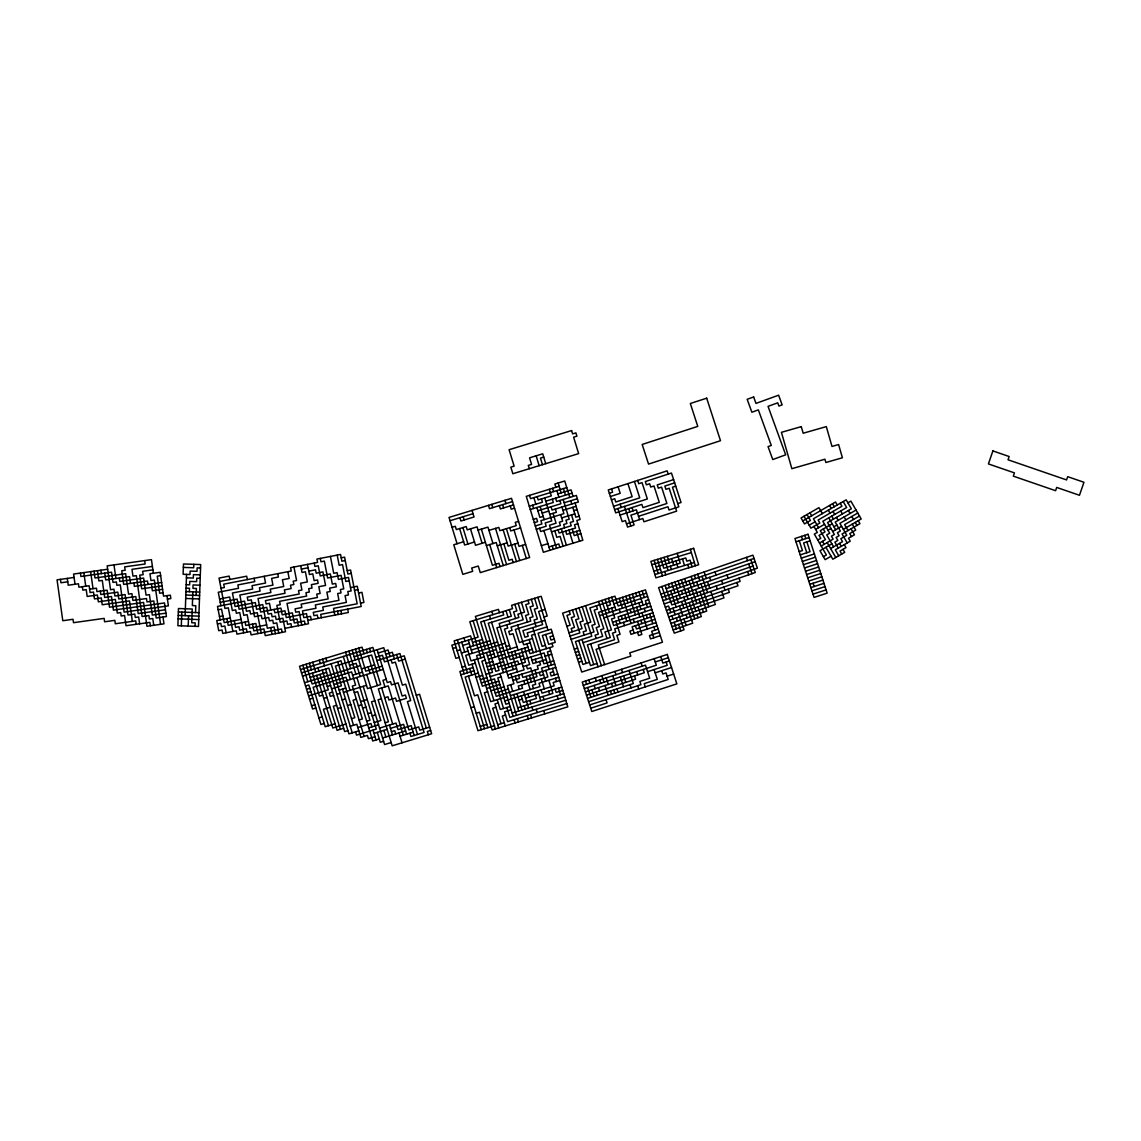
<?xml version="1.0" encoding="UTF-8"?>
<svg xmlns="http://www.w3.org/2000/svg" width="1141" height="1141" viewBox="0 0 1141 1141"><rect width="100%" height="100%" fill="white"/><g stroke="black" fill="none" stroke-linecap="round" stroke-linejoin="round"><path stroke-width="1.5" d="M181.319 625.839L181.804 612.089M185.113 615.641L186.554 574.394M188.194 626.081L188.55 615.769M189.392 591.708L189.52 588.271L186.083 588.143M192.829 591.822L192.358 605.571L195.796 605.686L195.553 612.56M193.799 564.324L193.67 567.762L183.359 567.405M195.068 626.309L195.182 622.872L191.745 622.758L192.23 609.009L178.481 608.524L177.882 625.71L198.505 626.438L200.673 564.567L183.487 563.968L183.116 574.28L189.991 574.522L190.119 571.085L196.994 571.313L197.108 567.876L200.545 568.004M196.152 595.374L196.395 588.499L192.957 588.385L193.071 584.948L199.946 585.19M802.765 520.952L835.526 502.026L837.252 505.007M809.183 525.188L815.145 521.737M847.906 502.824L850.886 501.113L861.198 518.984L843.327 529.296M815.601 529.424L824.544 524.261M832.217 523.805L820.308 530.679L825.456 539.622L819.509 543.059M838.293 548.094L834.855 542.132L837.836 540.406L836.111 537.44L839.091 535.714L837.38 532.733L840.361 531.021L835.198 522.079L856.05 510.041M827.981 530.223L830.962 528.497M833.943 526.785L836.909 525.06M857.761 513.022L839.89 523.334L846.765 535.257L840.817 538.695L842.529 541.675L830.619 548.55M817.783 540.078L820.764 538.352L819.038 535.371L825 531.934L823.274 528.953M832.673 531.478L841.616 526.315M859.487 516.003L844.597 524.603L848.034 530.551M821.22 546.04L833.144 539.151L831.418 536.17L834.399 534.459L827.525 522.535L851.343 508.786L846.194 499.844L813.419 518.77L818.582 527.698M831.875 543.858L819.965 550.732L825.128 559.66L831.076 556.223M823.403 556.694L826.384 554.968L814.346 534.116L817.327 532.405L813.89 526.443M666.23 588.656L754.044 558.42M660.853 594.147L755.157 561.672M661.965 597.399L753.031 566.036M663.092 600.651L757.396 568.175L752.917 555.168L658.614 587.644L674.288 633.169L684.044 629.803L678.439 613.544M664.205 603.903L755.271 572.54L750.792 559.532M665.331 607.155L668.583 606.028L670.822 612.532M666.444 610.406L737.999 585.775L736.872 582.523M667.571 613.658L729.356 592.379L728.229 589.127M668.683 616.91L723.965 597.87L721.725 591.366M669.81 620.162L715.336 604.488L710.857 591.48M670.922 623.414L706.693 611.091L699.975 591.58M672.049 626.666L701.316 616.582L697.95 606.827M673.161 629.918L692.673 623.2L683.716 597.185M609.323 493.254L612.603 492.185L611.533 488.918M610.392 496.52L620.205 493.34L618.08 486.793M611.448 499.787L614.728 498.731L615.783 501.997L632.143 496.692L627.892 483.599M673.604 479.605L657.245 484.911L658.314 488.177L661.58 487.121L666.9 503.481L630.916 515.162L634.096 524.974L627.564 527.099L625.439 520.567L622.159 521.622L617.909 508.544M674.659 482.871L664.846 486.052L665.916 489.332L669.182 488.262L676.627 511.168L643.909 521.794L642.854 518.527L626.495 523.833M613.573 506.333L639.744 497.833L634.439 481.473M675.729 486.137L672.463 487.207L678.838 506.832L669.025 510.013L667.956 506.747L638.518 516.317M614.642 509.599L647.346 498.974L642.041 482.629L638.76 483.684L637.705 480.418M620.034 515.09L636.393 509.77L639.588 519.583M677.768 503.552L681.049 502.496L671.479 473.059L645.307 481.559L646.376 484.825L649.643 483.77L650.712 487.036L653.978 485.98L659.284 502.325L642.939 507.645L641.87 504.379L615.698 512.88L608.267 489.974L667.143 470.848L668.212 474.114M795.99 541.79L809.083 537.539M607.254 605.914L610.535 604.844L608.41 598.312M613.801 603.789L646.519 593.163M810.139 540.805L803.606 542.931L806.787 552.743M614.871 607.055L598.512 612.375L603.831 628.734L600.551 629.789L602.676 636.336L583.051 642.711M647.575 596.429L618.137 605.999L614.942 596.187L562.613 613.188L581.739 672.063L630.802 656.118L629.746 652.852L662.45 642.226L645.449 589.883L589.84 607.953L595.16 624.312L591.879 625.368L594.005 631.914L571.113 639.359M566.863 626.266L570.129 625.211L566.949 615.398L570.215 614.329L569.159 611.063M599.567 615.641L642.098 601.82M648.644 599.695L645.364 600.765L647.489 607.312M799.185 551.602L802.451 550.547L799.27 540.734M603.903 617.851L649.7 602.976M800.24 554.868L810.053 551.688L806.872 541.875M568.988 632.813L582.067 628.563L579.942 622.016L583.222 620.961L578.972 607.868M650.769 606.242L618.051 616.867L620.176 623.414M801.31 558.149L814.389 553.898M570.058 636.079L579.87 632.898L575.606 619.805L578.886 618.75L575.692 608.937M612.574 622.273L651.825 609.508M802.365 561.415L815.458 557.165M652.894 612.788L613.644 625.539L611.505 618.993L614.785 617.937L611.59 608.124M803.435 564.695L816.514 560.431M653.95 616.054L614.699 628.805L615.769 632.085L612.489 633.141L614.614 639.687L598.269 644.993L604.644 664.633M804.505 567.961L817.584 563.711M655.02 619.321L632.114 626.766L634.239 633.312M805.56 571.227L818.639 566.977M574.308 649.172L577.574 648.102M633.184 630.032L629.903 631.101L630.973 634.367L657.145 625.867M656.075 622.601L636.45 628.976L635.394 625.71M806.63 574.508L819.709 570.243M575.364 652.438L578.63 651.383M807.685 577.774L820.764 573.524M576.433 655.704L579.699 654.649M658.2 629.133L651.668 631.273L653.793 637.805M808.755 581.04L821.834 576.79M577.489 658.985L580.769 657.915M659.27 632.414L649.457 635.594L650.513 638.874L660.325 635.68M809.81 584.32L822.889 580.07M578.558 662.251L581.824 661.195M810.88 587.586L823.959 583.336M589.426 662.336L582.894 664.461L575.449 641.57L591.808 636.25L582.238 606.812M811.936 590.853L825.029 586.602M597.028 663.477L590.496 665.602L581.996 639.445M813.005 594.133L826.084 589.883M583.293 685.327L645.449 665.146L649.7 678.225L639.887 681.405L640.942 684.686L588.613 701.686M655.262 661.951L668.341 657.701M584.363 688.608L656.317 665.217L654.192 658.685M669.41 660.967L662.864 663.092L660.739 656.56M585.419 691.874L644.294 672.748L643.239 669.467M647.575 671.678L667.2 665.303L666.13 662.037M586.488 695.14L635.551 679.209L634.482 675.928M655.176 672.833L671.536 667.514M587.544 698.42L633.341 683.545L629.09 670.452M667.114 676.185L673.661 674.06M589.669 704.953L668.184 679.451L666.044 672.905L662.778 673.974L661.723 670.708M590.738 708.233L607.083 702.913L606.028 699.647M543.729 457.099L540.449 458.097L542.46 464.672M559.161 486.294L526.272 496.349L543.373 552.273L582.837 540.206L576.804 520.467L580.099 519.455L575.064 503.01M450.025 520.724L473.059 513.678M512.523 501.612L489.503 508.658L488.491 505.363M566.749 487.578L530.565 498.631L529.567 495.351M513.521 504.907L500.371 508.929L499.359 505.634M557.892 493.882L571.042 489.86L573.053 496.435M452.036 527.299L455.33 526.286L456.329 529.581L466.198 526.557L467.211 529.852L477.081 526.842L482.101 543.287M514.534 508.187L511.239 509.2L510.241 505.905M529.296 506.219L542.446 502.197L541.447 498.902M545.74 501.199L572.055 493.154M530.294 509.514L553.328 502.468L552.315 499.188M537.882 510.783L560.901 503.751L559.903 500.457M564.196 502.739L577.346 498.717M478.079 530.123L487.949 527.113L492.969 543.558M542.175 513.065L548.75 511.054M488.947 530.394L498.817 527.384L499.829 530.665L516.274 525.644L515.261 522.35L518.556 521.351M533.318 519.383L536.598 518.371L537.611 521.665L534.316 522.664M543.187 516.36L539.893 517.372L536.883 507.503M549.762 514.349L556.337 512.338L555.339 509.043M562.912 510.327L576.077 506.304M463.645 541.733L453.776 544.742L462.832 574.351L472.702 571.327L471.689 568.047L478.264 566.036L480.275 572.611L529.609 557.521L511.51 498.317L449.026 517.429L457.07 543.744M573.795 510.598L577.075 509.599M474.513 542.004L464.644 545.013L459.623 528.568M520.567 527.926L510.697 530.936L509.699 527.655M535.329 525.958L541.904 523.947L540.905 520.653L563.925 513.621L561.914 507.032M561.643 517.914L574.793 513.892M485.396 542.275L475.526 545.298L470.491 528.854M536.327 529.239L546.197 526.229L545.198 522.935L551.773 520.924L544.728 497.904M579.086 516.174L575.806 517.173L572.782 507.303M486.394 545.569L496.264 542.545L503.309 565.565M497.276 545.84L507.132 542.816M551.502 531.806L571.227 525.773L570.229 522.478L573.524 521.466L571.513 514.891M577.817 523.762L574.522 524.76L575.535 528.055L559.09 533.075L558.077 529.795M518.014 543.087L508.144 546.111L503.11 529.666M525.587 544.371L519.012 546.382L513.992 529.937M579.828 530.337L566.663 534.359L565.665 531.064M541.362 545.683L547.937 543.672M580.826 533.617L574.251 535.628L572.24 529.053M548.949 546.967L558.805 543.943L559.817 547.238M300.525 669.539L372.879 647.418L379.924 670.437M651.882 564.667L691.346 552.601M301.524 672.833L341.002 660.767L345.024 673.917M354.152 656.745L383.761 647.689L408.892 729.912L418.761 726.903L419.774 730.183L429.629 727.174M656.175 566.949L685.77 557.906L686.782 561.187L690.063 560.188L692.074 566.763M302.536 676.114L328.85 668.07L348.961 733.863L358.83 730.839M378.184 652.994L388.054 649.971L390.065 656.546M653.893 571.242L660.468 569.231M310.124 677.397L326.568 672.363M349.588 665.331L356.163 663.32L360.185 676.47M375.902 657.287L382.477 655.276L384.488 661.851L404.228 655.818L426.349 728.172M385.772 654.264L392.347 652.253L394.358 658.842M654.891 574.536L694.37 562.47M304.547 682.703L360.456 665.602M376.901 660.568L399.935 653.536L424.067 732.479L410.903 736.501L409.904 733.207M545.198 609.451L538.623 611.462L542.645 624.612L522.906 630.645L524.917 637.234L528.212 636.222L527.199 632.941L546.938 626.908M305.546 685.983L308.84 684.985L320.906 724.449L324.201 723.451M361.469 668.897L374.619 664.875M306.558 689.278L309.853 688.265M352.612 675.201L362.467 672.177M382.206 666.144L365.762 671.179L358.716 648.145M405.226 659.113L398.651 661.124L396.64 654.535M543.929 617.039L547.209 616.026L541.176 596.301L511.582 605.343L512.58 608.638L469.821 621.702L480.889 657.886M307.557 692.558L310.851 691.56M327.296 686.525L330.59 685.527M333.871 684.514L383.219 669.439M452.834 648.473L456.129 647.475M462.704 645.464L469.279 643.453M472.574 642.44L482.443 639.431M544.927 620.319L515.333 629.376L519.355 642.526L532.505 638.504M308.569 695.853L328.308 689.82L322.275 670.081M331.589 688.807L341.459 685.798L335.425 666.059L371.609 655.005L380.652 684.6L367.502 688.622L355.436 649.158M457.127 650.769L460.422 649.757M490.017 640.714L466.997 647.746L471.019 660.896L484.169 656.874M309.568 699.148L312.862 698.135M322.732 695.126L319.437 696.124L312.406 673.104M332.601 692.102L329.307 693.115L330.32 696.395L333.6 695.397M339.177 690.091L345.752 688.08M461.42 653.051L468.01 651.04M471.29 650.028L497.604 641.984M323.73 698.406L327.025 697.408M336.895 694.384L340.175 693.386M343.47 692.373L366.489 685.342M386.228 679.309L382.934 680.307L384.945 686.882M459.138 657.344L455.858 658.343L451.836 645.193L478.136 637.149L473.116 620.704M505.192 643.267L465.713 655.333L468.737 665.203L475.312 663.192M534.787 634.211L531.506 635.223L536.527 651.668M311.579 705.723L314.873 704.71M354.338 692.644L357.632 691.646L372.722 740.98L379.297 738.969M496.321 649.571L476.596 655.604L490.673 701.644L507.117 696.623M499.615 648.559L502.91 647.56M506.19 646.548L509.485 645.549M552.244 632.471L542.374 635.494L546.396 648.644M315.886 708.005L312.591 709.003L299.512 666.258L362.011 647.147L364.022 653.722M342.186 699.961L345.481 698.948M487.464 655.875L494.039 653.864M497.333 652.852L517.073 646.819M530.223 642.797L523.648 644.808L517.615 625.083M553.242 635.765L549.962 636.764L550.96 640.058L554.255 639.046M330.049 707.277L323.459 709.288L328.494 725.733M336.624 705.266L333.329 706.265L340.375 729.284M356.349 699.233L353.068 700.232L364.122 736.416M462.162 667.214L465.442 666.201M485.182 660.168L481.887 661.181L493.953 700.645M488.476 659.17L504.921 654.135M508.201 653.137L527.941 647.104M337.622 708.547L340.917 707.548M347.492 705.537L350.786 704.525M360.656 701.515L367.231 699.504M473.03 667.485L459.88 671.507L477.979 730.711L494.424 725.676M486.18 663.463L492.769 661.452M499.344 659.441L532.234 649.386M545.384 645.364L542.103 646.362L538.081 633.212L551.231 629.19L555.253 642.34L548.678 644.351L545.669 634.482M318.895 717.874L322.19 716.862M358.36 705.808L361.654 704.796M374.804 700.774L371.524 701.786L384.588 744.545L391.178 742.534M381.394 698.763L378.099 699.775L392.176 745.815L431.64 733.749L419.574 694.284L416.294 695.283M384.674 697.764L387.969 696.752L388.967 700.046L395.556 698.035L396.555 701.316L406.424 698.306L405.412 695.012L402.131 696.024L398.109 682.86L391.534 684.871L390.522 681.591L387.241 682.589L377.172 649.7M460.878 674.787L474.043 670.765M487.193 666.743L503.637 661.723M523.377 655.69L510.212 659.712L499.159 623.528L518.884 617.495L517.886 614.2L524.461 612.189L521.451 602.334M362.667 708.09L365.947 707.078M478.336 673.047L465.171 677.069L481.26 729.698M488.191 670.038L494.78 668.027M498.061 667.014L517.8 660.981L518.798 664.276M521.095 659.983L544.114 652.937L549.135 669.382M550.689 650.926L547.395 651.939L551.417 665.089M476.054 677.355L482.629 675.344M485.909 674.331L492.498 672.32L486.465 652.581M502.354 669.311L525.388 662.265L521.366 649.115M531.963 660.254L541.832 657.23M545.113 656.232L551.702 654.221M335.069 723.722L325.199 726.731L313.133 687.267L346.023 677.212L350.045 690.362M351.514 718.687L354.808 717.689L337.707 661.766M367.958 713.667L371.253 712.654M480.347 679.637L486.922 677.626M490.202 676.613L516.516 668.569M523.106 666.558L529.681 664.547L524.646 648.102M546.125 659.527L532.961 663.549L530.95 656.959M345.937 723.993L332.787 728.015L316.699 675.386M359.101 719.971L362.382 718.958L352.327 686.069L355.621 685.071L351.599 671.906L312.135 683.972L306.102 664.247M372.251 715.949L375.546 714.936M481.345 682.917L494.509 678.895L503.552 708.504M501.084 676.884L497.79 677.897L505.834 704.211L509.128 703.198M507.659 674.873L524.104 669.853L519.084 653.408M553.713 660.796L543.843 663.82L532.776 627.636M343.655 728.286L337.08 730.297L319.979 674.374M350.244 726.275L356.819 724.264L360.841 737.414L367.416 735.403L368.415 738.698L375.004 736.687M366.689 721.24L369.969 720.242L356.905 677.483M498.802 681.177L482.358 686.212L474.314 659.897M554.711 664.091L541.561 668.113L545.583 681.263M347.948 730.568L344.668 731.566L325.556 669.082M357.818 727.544L370.982 723.522L371.98 726.817M374.262 722.524L380.852 720.513L366.76 674.459M486.651 688.494L499.801 684.472M512.965 680.45L519.54 678.439L518.527 675.144M555.724 667.371L522.82 677.426L521.822 674.146M368.7 727.83L378.555 724.806M385.145 722.795L388.425 721.782L378.37 688.893L388.24 685.884L403.329 735.218M487.649 691.788L484.369 692.787L495.422 728.971M490.944 690.776L504.094 686.754M543.572 674.688L540.278 675.7L539.279 672.406M553.428 671.664L550.147 672.677L551.146 675.971L557.735 673.96M379.568 728.101L396.013 723.066L398.024 729.641L411.174 725.619L414.197 735.489M495.237 693.058L508.387 689.036M373.991 733.392L387.156 729.37M390.436 728.372L403.6 724.35L406.61 734.219M558.733 677.241L538.994 683.274L540.007 686.568L510.398 695.611M391.449 731.652L394.729 730.654L395.742 733.934M470.933 707.677L474.228 706.678M559.746 680.535L553.157 682.546L554.169 685.827L504.835 700.916M382.577 737.956L405.611 730.925M498.26 702.927L494.966 703.94L500.999 723.665M383.59 741.251L380.295 742.263L377.286 732.394M400.035 736.23L413.185 732.194M476.239 713.253L479.52 712.255L484.554 728.7M495.964 707.22L492.684 708.233L498.717 727.958M518.998 700.189L522.278 699.176M525.573 698.178L538.723 694.156M561.757 687.11L542.018 693.143L541.005 689.849M430.642 730.468L427.347 731.467L428.36 734.761M510.127 706.493L500.271 709.502L497.248 699.633M539.736 697.436L552.886 693.414L548.864 680.264M562.755 690.405L556.18 692.416L555.168 689.121M511.139 709.773L504.564 711.784L507.574 721.654L566.777 703.555M517.714 707.762L563.768 693.685M505.563 715.079L502.282 716.077L505.292 725.947M512.138 713.068L564.766 696.98M480.261 726.418L486.836 724.407M565.779 700.26L509.856 717.361L506.846 707.491M497.704 724.678L504.293 722.667M219.685 581.454L246.684 576.205L247.34 579.585M341.216 557.821L344.596 557.165L347.877 574.051L351.257 573.395M301.367 569.074L308.113 567.762M345.252 560.545L341.872 561.201L340.56 554.455L316.927 559.047L317.583 562.427L290.584 567.676L291.24 571.042L223.707 584.178L224.363 587.544L220.997 588.2M308.769 571.142L315.529 569.83L316.185 573.21L322.932 571.898L325.556 585.404L318.81 586.716L320.122 593.463L316.742 594.119L317.398 597.499L287.019 603.404L290.299 620.276L297.045 618.964L298.357 625.724M347.221 570.671L350.601 570.015L357.162 603.774L333.529 608.381L334.841 615.127M219.585 598.996L229.712 597.014L232.336 610.521L235.716 609.865L236.372 613.245L239.753 612.589L243.689 632.841M220.242 602.362L237.114 599.082L239.097 609.208L262.73 604.616L267.322 628.249L274.068 626.937L275.38 633.697M349.189 580.798L345.809 581.454L342.528 564.581L339.162 565.237L337.194 555.111M218.173 609.779L221.554 609.123L224.178 622.629L241.065 619.335M350.501 587.558L357.261 586.246L361.198 606.499L320.678 614.371L321.334 617.752M219.486 616.525L222.866 615.869M354.537 590.282L357.917 589.626M230.268 617.937L216.776 620.561L218.744 630.688L222.11 630.032L222.766 633.412L236.273 630.788L236.929 634.154L250.435 631.529L251.091 634.909L281.485 629.005L282.141 632.385M358.574 592.992L361.939 592.336L363.908 602.462L360.542 603.118M217.432 623.942L220.798 623.286L221.454 626.651L224.834 625.995L226.146 632.756M248.467 621.403L228.214 625.339L226.902 618.593M266.666 624.883L249.779 628.163L247.155 614.657L243.775 615.313L239.838 595.046L260.105 591.109L259.435 587.743L272.941 585.119L271.629 578.359L278.39 577.046L277.734 573.666M307.828 620.376L348.347 612.503L347.691 609.123M284.851 628.349L308.484 623.756L306.515 613.63L286.263 617.566L284.95 610.806L274.824 612.774L274.168 609.408M107.653 569.259L73.594 574.037L75.035 584.263M74.079 577.446L57.05 579.842L62.798 620.718L73.01 619.278L73.495 622.686L104.145 618.379L104.615 621.788L114.842 620.347L115.312 623.756L135.75 620.875L136.235 624.284M152.409 566.435L131.985 569.316L132.941 576.119L136.35 575.649L142.083 616.511L148.901 615.555L149.371 618.964L152.78 618.479L153.735 625.297M67.747 581.81L60.929 582.766L60.459 579.357M152.894 569.844L142.682 571.284L143.153 574.693L139.744 575.164L141.669 588.785L162.093 585.918M160.667 575.706L157.258 576.176L159.654 593.206L163.063 592.735M89.611 589.155L96.429 588.2L96.914 591.609L107.126 590.168L109.522 607.197L143.581 602.419L146.932 626.252L163.962 623.856L163.006 617.053M161.623 582.509L134.367 586.346L133.896 582.937M162.578 589.327L152.366 590.767L151.396 583.95M167.413 599.068L170.822 598.583L170.351 595.174L163.534 596.13L160.182 572.297L149.97 573.738L150.926 580.541L154.335 580.07L160.553 624.341M165.445 609.765L138.204 613.587L135.808 596.558L118.778 598.954L117.823 592.136L100.793 594.532L100.308 591.124M165.93 613.159L152.309 615.085L149.428 594.646L146.034 595.117L143.638 578.088L119.791 581.439L119.32 578.045M200.303 574.879L193.428 574.636L193.314 578.073L186.439 577.831M200.188 578.316L196.751 578.187L196.623 581.625L189.748 581.397L189.634 584.834L186.197 584.705M185.954 591.58L199.704 592.065M185.84 595.017L199.589 595.502M185.712 598.455L199.461 598.939M178.367 611.961L198.99 612.688M178.238 615.398L198.862 616.126M178.124 618.836L198.748 619.563M858.232 520.695L859.943 523.676L842.072 533.988L847.235 542.931M843.213 501.569L846.651 507.531L822.818 521.28L829.692 533.204L826.726 534.915L833.6 546.824M848.362 510.498L850.088 513.479M851.814 516.459L853.525 519.44M855.251 522.421L856.962 525.402M840.232 503.281L841.944 506.262L818.126 520.025L819.837 523.006L810.909 528.155L804.02 516.245M852.27 524.133L855.707 530.094L849.745 533.532L851.471 536.512M840.689 510.968L842.415 513.949M844.126 516.916L845.852 519.897M851.015 528.839L854.452 534.787L848.49 538.238L850.216 541.205L835.312 549.805L838.763 555.767M832.559 503.751L834.271 506.732M829.578 505.463L831.29 508.444M833.016 511.425L834.727 514.406M836.453 517.386L838.179 520.367M828.309 510.17L830.035 513.15M831.76 516.117L833.472 519.098M828.78 517.843L835.654 529.752M844.254 544.656L845.98 547.623L840.018 551.074L841.73 554.041M822.361 513.607L818.924 507.645L801.053 517.971L804.491 523.919L810.438 520.481L807.001 514.534M839.562 543.387L841.274 546.368M842.999 549.349L844.711 552.33L832.802 559.204L825.927 547.295M809.982 512.808L811.707 515.789M827.182 542.588L835.783 557.493M822.476 541.333L824.201 544.314M746.414 557.407L747.54 560.659M748.653 563.911L752.019 573.666M747.64 571.527L748.767 574.779M739.011 578.145L740.124 581.397L671.835 604.915L665.117 585.404M727.002 575.007L728.129 578.259M721.625 580.498L722.738 583.75M723.865 587.002L724.977 590.254M715.008 571.855L716.134 575.107M716.234 585.989L717.361 589.241M709.631 577.346L710.743 580.598M704.14 571.969L706.379 578.473M707.491 581.725L709.731 588.228M702 576.333L707.605 592.593M697.636 574.208L699.875 580.712M700.988 583.964L708.832 606.727M694.384 575.321L695.497 578.573M696.623 581.824L698.862 588.328M691.132 576.447L694.484 586.203M695.611 589.455L697.85 595.959M698.962 599.21L701.202 605.714M702.328 608.966L703.441 612.218M688.993 580.812L696.837 603.575M684.629 578.687L686.868 585.19M687.98 588.442L690.219 594.946M691.346 598.198L695.825 611.205M696.937 614.457L698.064 617.709M681.377 579.799L688.094 599.31M689.207 602.562L694.812 618.821M678.125 580.926L680.364 587.43M681.477 590.681L682.603 593.933M674.873 582.038L680.464 598.298M681.591 601.549L683.83 608.053M686.069 614.557L687.182 617.809M671.621 583.165L674.973 592.921M676.1 596.173L678.339 602.676M679.451 605.928L682.817 615.684M683.93 618.935L686.169 625.439M668.369 584.278L669.482 587.529M670.608 590.781L676.199 607.041M672.948 608.167L675.187 614.671M676.313 617.923L677.426 621.175M678.553 624.427L680.792 630.93M661.866 586.517L666.344 599.524M671.935 615.783L673.062 619.035M674.174 622.287L676.413 628.791M804.747 535.329L805.803 538.609M801.481 536.398L802.537 539.664M813.077 583.251L814.146 586.517M632.057 507.56L633.127 510.84M628.791 508.629L629.846 511.895M624.455 506.419L630.83 526.044M620.119 504.208L621.189 507.474M642.183 590.952L644.308 597.499M649.614 613.844L652.809 623.656M653.864 626.937L654.934 630.203M638.903 592.008L643.153 605.101M644.223 608.367L645.278 611.633M646.348 614.913L647.418 618.18M635.637 593.078L636.707 596.344M638.832 602.89L640.957 609.437M642.012 612.703L647.332 629.062M632.371 594.133L635.551 603.946M636.621 607.226L639.801 617.039M640.871 620.305L641.927 623.585M654.107 669.553L657.302 679.366L644.223 683.616L645.278 686.896M629.09 595.203L635.466 614.828M637.591 621.374L641.855 634.453L638.575 635.523L637.519 632.242M625.824 596.258L627.949 602.805M630.074 609.351L631.144 612.617M633.269 619.164L634.325 622.43M622.558 597.328L631.059 623.499M641.114 662.935L642.169 666.201M619.278 598.397L622.473 608.21M624.598 614.742L626.723 621.289M619.192 609.265L620.262 612.532M621.332 615.812L622.387 619.078M623.457 622.344L624.512 625.625M636.692 671.593L637.762 674.873M611.676 597.242L615.926 610.335M637.676 685.741L638.732 689.021M615.84 621.203L620.091 634.296L616.825 635.352L618.95 641.898L596.058 649.329L601.364 665.688M605.129 599.367L609.38 612.46M630.074 684.6L631.13 687.866M601.863 600.437L611.433 629.875L604.887 632L607.012 638.546M621.488 669.311L622.544 672.577M623.614 675.857L625.739 682.389M598.597 601.492L610.278 637.477L587.387 644.922L593.762 664.547M620.333 676.913L623.528 686.725M596.386 605.828L597.442 609.094L594.176 610.164L599.496 626.523L596.215 627.579L598.34 634.125L595.074 635.18L596.144 638.461M614.942 671.436L616.012 674.702M612.731 675.772L615.926 685.584M616.981 688.85L618.051 692.116M611.59 683.373L612.646 686.64M613.715 689.92L614.771 693.186M585.504 605.743L590.824 622.102L584.278 624.227L586.403 630.773L583.137 631.829L584.192 635.109M606.199 677.897L608.324 684.429M610.449 690.975L611.505 694.256M601.863 675.686L603.988 682.232M605.044 685.499L608.239 695.311M590.653 643.852L598.098 666.758M599.653 680.022L600.708 683.288M595.317 677.811L596.386 681.077M598.512 687.624L599.567 690.89M572.425 609.993L574.551 616.539L571.284 617.609L574.465 627.422L571.199 628.477L572.254 631.757M594.176 685.413L595.231 688.693M596.301 691.959L597.356 695.226M578.715 640.5L586.16 663.392M588.77 679.936L589.84 683.202M591.965 689.749L594.09 696.295M585.504 681.006L586.56 684.272M587.629 687.538L590.824 697.351M690.348 549.32L695.368 565.765M687.781 564.481L688.793 567.776M682.489 558.905L684.5 565.494M677.183 553.342L680.207 563.198L663.762 568.232L660.739 558.363M675.914 560.916L677.925 567.505M671.607 558.634L673.618 565.209M667.314 556.352L669.325 562.927M670.337 566.221L671.336 569.516M664.033 557.364L668.055 570.514M664.761 571.527L665.774 574.807M657.444 559.375L662.479 575.82M654.164 560.374L658.186 573.538M569.773 497.447L564.738 481.003L554.868 484.012L555.881 487.307M570.771 500.728L571.784 504.022M563.454 488.576L565.48 495.165M576.533 531.335L579.557 541.205M558.163 483.014L561.172 492.869M563.183 499.458L569.216 519.184L565.936 520.196L566.934 523.477L563.654 524.489L564.652 527.784M556.879 490.587L558.89 497.176M568.945 530.066L572.967 543.216M545.74 463.674L542.731 453.804L529.567 457.826L531.578 464.401L528.297 465.414L529.296 468.694M552.586 488.305L553.599 491.6M555.61 498.175L556.608 501.47L576.348 495.436L578.359 502.011L552.044 510.056L551.032 506.761M560.63 514.62L562.641 521.195L559.361 522.207L560.359 525.488L540.62 531.521L539.622 528.24M549.306 489.318L551.317 495.893L538.153 499.915L537.154 496.62M561.372 528.782L566.392 545.227M536.156 455.815L539.165 465.685M553.043 513.336L556.066 523.206L549.491 525.217L556.523 548.25M563.112 546.239L560.088 536.37L556.794 537.368L554.783 530.793M540.164 506.49L544.186 519.654M552.23 545.954L553.242 549.249M533.86 497.633L535.871 504.208M543.915 530.522L549.948 550.262M532.576 505.221L533.589 508.501M522.307 545.369L526.329 558.534M537.896 597.299L547.951 630.189M551.973 643.353L552.971 646.633L529.952 653.679L526.928 643.809M504.935 500.329L505.948 503.623M534.601 598.312L537.625 608.167L534.33 609.18L537.34 619.05L534.059 620.048L536.07 626.623M549.691 647.646L567.79 706.85L492.142 729.969L472.032 664.19M502.653 504.636L503.666 507.916M514.719 544.1L519.754 560.545M531.307 599.31L533.318 605.885L530.037 606.898L533.047 616.768L529.766 617.766L530.765 621.061L511.04 627.094L512.038 630.374L508.743 631.387L509.756 634.667L513.051 633.669L518.071 650.113M552.429 668.384L554.44 674.959M555.453 678.253L556.451 681.534M558.462 688.123L560.473 694.698M506.404 528.654L516.459 561.543M528.026 600.323L529.025 603.603L525.744 604.616L528.754 614.486L525.473 615.484L527.484 622.059M557.179 695.696L558.191 698.991M513.165 562.556L512.166 559.261L508.872 560.274L503.851 543.829M545.854 670.395L547.865 676.97L518.256 686.026L519.269 689.307M491.785 504.351L492.784 507.645M539.55 661.538L540.549 664.818L537.268 665.831L538.267 669.111L508.672 678.168L491.571 622.244M548.593 691.132L549.605 694.427M495.536 528.383L506.59 564.567M518.157 603.332L523.177 619.777L496.877 627.821L508.943 667.3M529.224 639.516L533.246 652.666M535.257 659.241L536.256 662.536M541.29 678.981L544.3 688.85M514.862 604.345L516.873 610.92L513.593 611.918L515.604 618.508M534.972 670.124L536.983 676.699L517.258 682.732L515.247 676.157M543.016 696.438L544.029 699.718M500.015 566.578L499.002 563.283L492.427 565.294L481.374 529.124M537.725 690.861L540.734 700.731M543.758 710.601L544.756 713.881M489.689 544.557L496.72 567.576M509.3 609.636L511.311 616.211L488.277 623.257L503.366 672.591M526.386 665.56L527.399 668.84L530.679 667.842L535.714 684.286L532.419 685.285L533.432 688.579M529.41 675.415L531.421 682.004M534.43 691.86L536.441 698.449L523.291 702.471L521.28 695.882M506.005 610.649L508.016 617.224M509.029 620.519L510.027 623.799M526.115 676.428L530.137 689.578M536.17 709.317L537.183 712.612M472.046 510.384L474.057 516.973L460.907 520.995L459.894 517.7M502.71 611.647L503.723 614.942L480.703 621.973L495.779 671.322L499.073 670.309L497.062 663.734M506.732 624.812L507.745 628.092L504.45 629.105L510.483 648.83M514.776 651.126L516.787 657.701M523.833 680.721L524.846 684.015M527.855 693.871L528.868 697.165M529.866 700.46L530.879 703.74M531.877 707.035L532.89 710.33M499.43 612.66L498.417 609.365L475.398 616.411L485.453 649.3M511.496 652.124L517.529 671.864M521.551 685.014L522.549 688.308L496.249 696.352L479.149 640.429M523.562 691.589L528.583 708.033M530.594 714.623L531.606 717.903M511.225 662.992L513.236 669.582M524.29 705.751L525.302 709.046M527.313 715.621L528.312 718.916M463.189 516.702L464.187 519.982M491.842 611.376L492.855 614.671M510.954 673.875L513.963 683.744L507.388 685.755L516.431 715.35M516.987 693.6L522.008 710.044M462.918 527.57L467.938 544.015M489.56 615.669L490.559 618.964M510.683 684.743L512.694 691.318M513.692 694.612L518.727 711.057M517.443 718.645L518.442 721.925M483.984 620.975L495.051 657.159M500.072 673.604L513.15 716.363M514.149 719.643L515.162 722.938M473.572 645.735L470.563 635.865L454.118 640.9L464.173 673.789M468.281 640.158L472.303 653.322M463.973 637.876L464.986 641.171M461.691 642.169L464.715 652.039M469.735 668.483L471.746 675.058M487.849 727.687L477.779 694.798L474.499 695.81L468.466 676.071M457.398 639.887L467.453 672.776M417.492 734.49L407.423 701.601L410.717 700.588L405.697 684.144L402.402 685.142L395.356 662.122L392.076 663.135L391.063 659.84M399.022 732.936L402.046 742.805M369.598 648.43L370.597 651.711M381.665 687.895L392.718 724.079M366.304 649.429L367.316 652.723M368.315 656.004L377.371 685.613M389.438 725.077L392.447 734.947M368.044 666.886L370.055 673.461M383.861 730.383L385.872 736.958M352.141 650.156L355.165 660.026M363.209 686.34L376.273 729.099L356.548 735.132L355.536 731.852M348.861 651.169L355.892 674.188M372.993 730.112L376.002 739.967M345.566 652.167L350.587 668.626M343.284 656.474L350.316 679.494M342.471 689.093L353.525 725.262M331.132 663.777L352.255 732.85M325.827 658.2L326.839 661.495M322.546 659.213L324.557 665.788M319.252 660.225L320.264 663.506M317.968 667.799L318.981 671.093M312.677 662.236L315.686 672.092M309.382 663.235L311.393 669.81M302.807 665.246L307.842 681.69M330.434 556.423L333.714 573.295L337.094 572.639L338.406 579.4L348.533 577.432L351.157 590.938L347.777 591.594L348.447 594.96L345.067 595.616L346.379 602.377L322.746 606.969L323.402 610.349L313.276 612.318L313.932 615.684L317.298 615.028L317.954 618.408M340.931 610.435L341.587 613.815M337.565 611.091L338.221 614.471M320.307 558.391L320.963 561.771L324.344 561.115L327.624 577.988L341.13 575.364L343.755 588.87L340.375 589.526L341.031 592.906L337.65 593.562L338.963 600.309L315.33 604.901L315.986 608.281L302.479 610.906L303.806 617.652L310.552 616.34L311.208 619.72M314.217 563.084L314.873 566.449L318.239 565.793L320.207 575.92L330.348 573.952L332.316 584.092L335.682 583.436L336.338 586.802L329.592 588.114L330.248 591.494L326.868 592.15L328.18 598.897L301.167 604.16L301.823 607.525L295.077 608.838L295.733 612.218L299.113 611.562L301.737 625.068M307.457 564.396L309.425 574.522L312.805 573.866L314.117 580.612L317.498 579.956L318.154 583.336L311.393 584.648L312.049 588.029L308.683 588.685L309.339 592.051L305.959 592.707L306.615 596.087L279.602 601.336L280.258 604.716L276.878 605.372L280.173 622.244L286.919 620.932L287.575 624.312L290.955 623.656L291.611 627.037M300.711 565.708L302.023 572.454L305.389 571.798L307.371 581.924L300.611 583.236L301.923 589.997L298.543 590.653L299.199 594.019L265.439 600.594L266.095 603.96L269.476 603.304L270.788 610.064M293.95 567.02L296.574 580.527L293.208 581.183L293.865 584.549L290.484 585.205L291.14 588.585L284.394 589.897L285.05 593.277L258.037 598.526L260.661 612.032L280.914 608.096L282.226 614.842L292.353 612.874L294.321 623L304.462 621.032L305.118 624.412M287.86 571.698L289.172 578.458L282.412 579.771L283.738 586.517L270.232 589.141L270.888 592.521L247.255 597.114L247.911 600.494L251.277 599.838L254.557 616.711L261.318 615.398L261.974 618.779L268.72 617.466L269.376 620.847L272.756 620.191L273.412 623.571L276.792 622.915L278.761 633.041M264.227 576.291L265.539 583.051L252.033 585.675L252.689 589.056L232.436 592.992L235.06 606.499L255.313 602.562L256.625 609.308L266.752 607.34L268.064 614.086L271.444 613.43L272.1 616.81L275.48 616.154L276.136 619.534L282.882 618.222L285.507 631.729L265.254 635.665L263.942 628.905L253.815 630.873L252.503 624.127M270.688 627.593L272 634.353M254.101 578.273L254.757 581.639L237.87 584.919L238.526 588.3L218.273 592.236L220.898 605.743M261.218 632.941L257.281 612.688L250.535 614.001L249.879 610.62L246.499 611.276L244.531 601.15L217.517 606.399L220.142 619.905M257.852 633.597L255.869 623.471L245.743 625.439L245.087 622.059M247.055 632.185L246.399 628.819L239.653 630.132L238.997 626.751L235.616 627.407L234.304 620.661M229.812 579.485L229.156 576.105L219.029 578.073L224.934 608.467L228.3 607.811L232.892 631.444M166.943 595.659L168.383 605.871L124.098 612.104L120.276 584.848L116.867 585.333L116.382 581.924L112.973 582.395L111.547 572.183L80.897 576.49L80.412 573.082M153.379 573.253L151.453 559.632L107.183 565.85L110.534 589.697L113.943 589.212L114.899 596.03L125.111 594.589L127.992 615.028L134.795 614.072L135.28 617.466L138.674 616.996L139.644 623.813M144.65 560.588L145.121 563.996L124.683 566.863L125.168 570.272L121.759 570.742L123.67 584.377L147.517 581.026L148.002 584.42M150.341 625.781L149.856 622.373L126.009 625.724L124.583 615.498L121.174 615.983L120.689 612.574L117.295 613.059L115.369 599.424L98.34 601.82L97.384 595.017L87.172 596.443L86.217 589.64L82.808 590.111L82.323 586.716M130.488 583.408L129.532 576.604L105.685 579.956L104.73 573.139M132.342 621.36L129.475 600.922L102.234 604.759L101.278 597.941L94.461 598.897L93.505 592.079L90.096 592.564L89.141 585.747L78.914 587.187L78.444 583.778L68.232 585.219L67.262 578.401M113.986 564.895L115.911 578.516M100.85 570.215L101.321 573.623M97.441 570.7L98.882 580.912L102.291 580.427L104.672 597.456L111.49 596.501L113.401 610.121L164.489 602.947L166.401 616.568L156.189 618.008L153.793 600.979L146.989 601.935L146.504 598.526L132.884 600.437L131.928 593.634L128.519 594.104L125.653 573.681L94.988 577.988L94.033 571.17M90.624 571.655L93.02 588.685M83.821 572.611L85.732 586.232M992.898 450.923L988.42 463.931L1014.435 472.887L1013.308 476.139L1055.582 490.701L1056.709 487.449L1079.472 495.28L1083.95 482.272L1067.691 476.681L1066.564 479.933L1008.031 459.78L1009.157 456.528L992.898 450.923M753.645 396.954L747.17 399.307L751.876 412.229L758.337 409.876L771.287 445.432L768.05 446.602L772.757 459.538L785.678 454.831L768.036 406.353L777.734 402.816L778.918 406.053L782.141 404.884L778.618 395.185L755.998 403.415L753.645 396.954M706.693 398.18L690.334 403.5L697.764 426.392L642.169 444.462L648.544 464.087L720.499 440.711L706.693 398.18M808.013 534.273L794.935 538.523L814.061 597.399L827.154 593.149L808.013 534.273M667.285 654.435L582.238 682.061L591.794 711.499L676.841 683.873L667.285 654.435M571.598 430.585L509.1 449.697L514.135 466.141L510.84 467.154L512.851 473.729L578.644 453.619L573.609 437.174L576.904 436.162L575.891 432.881L572.597 433.88L571.598 430.585M693.628 548.308L650.869 561.386L655.904 577.831L698.663 564.752L693.628 548.308M801.267 426.634L781.428 432.325L791.854 468.68L824.929 459.21L825.87 462.504L842.4 457.769L838.606 444.548L832.003 446.445L826.312 426.606L803.164 433.238L801.267 426.634"/></g></svg>
